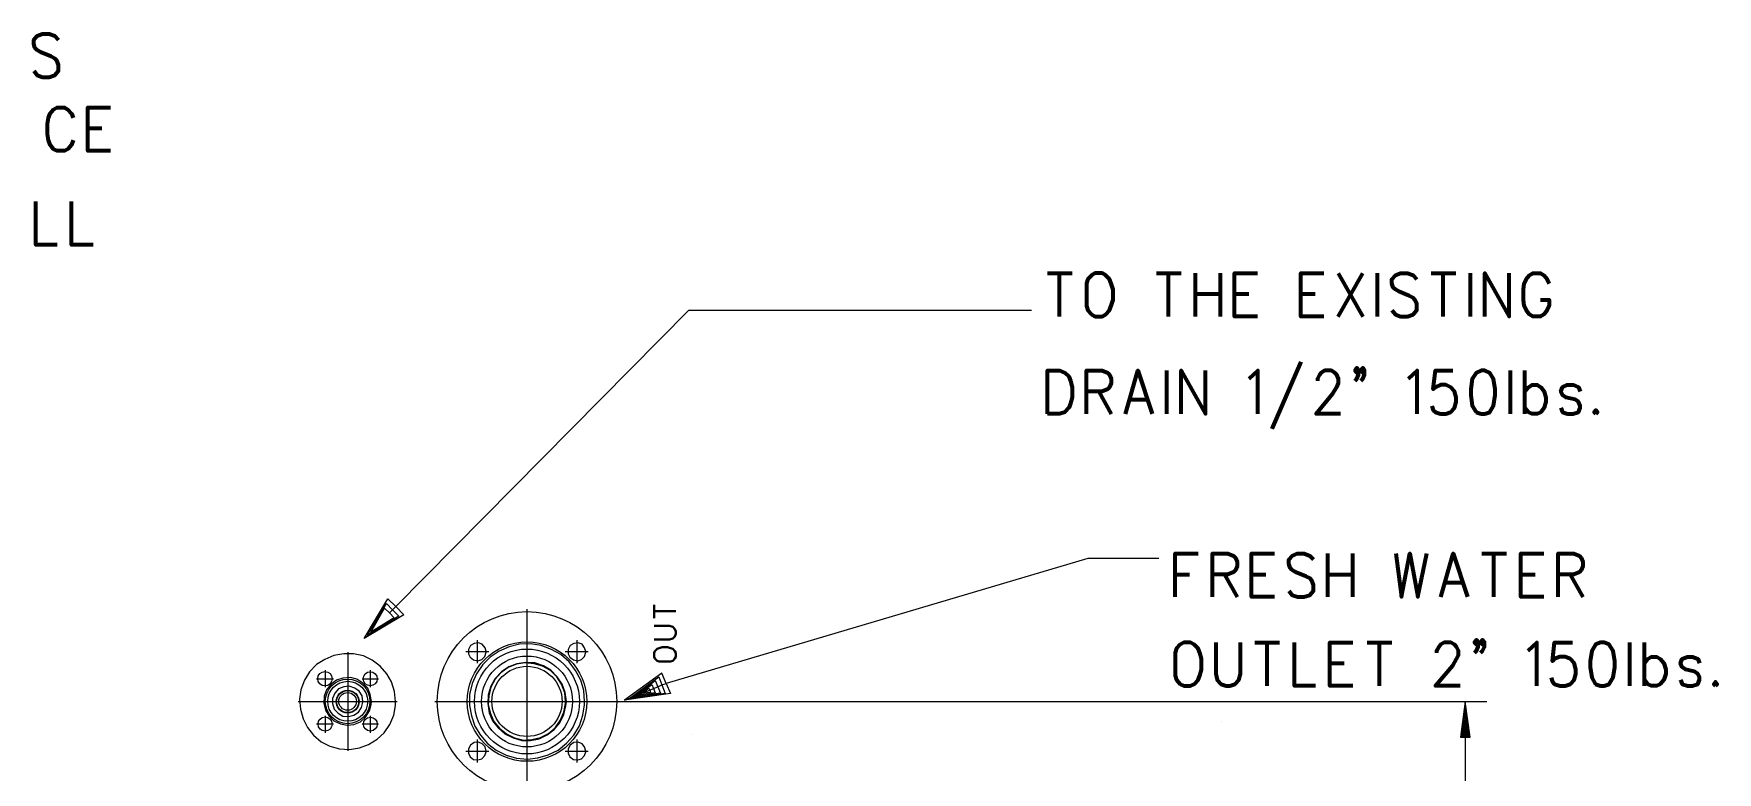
# Model space of a CAD drawing. Header units: metres. Extents: x 1223 to 5739, y -151236 to 19014.
# Drawn here: x 5339.5 to 5418.4, y -151020.8 to -150986.1 of the extents above; entities that cross this region are included whole.
import ezdxf

# ---------------------------------------------------------------- set-up
doc = ezdxf.new("R2010")
doc.units = ezdxf.units.M
doc.layers.add('PDF_Geometry', color=7, linetype='Continuous')

msp = doc.modelspace()

# ---------------------------------------------------------------- linework, layer by layer
at = {"layer": 'PDF_Geometry', "color": 8, "lineweight": 90}
for points in [[(5339.545, -150987.886), (5339.707, -150988.089), (5339.951, -150988.171), (5340.276, -150988.171), (5340.54, -150988.089), (5340.703, -150987.886), (5340.703, -150987.602), (5340.622, -150987.398), (5340.54, -150987.297), (5340.358, -150987.216), (5339.87, -150987.012), (5339.707, -150986.911), (5339.606, -150986.809), (5339.545, -150986.626), (5339.545, -150986.423), (5339.707, -150986.24), (5339.951, -150986.139), (5340.276, -150986.139), (5340.54, -150986.24), (5340.703, -150986.423)], [(5341.394, -150991.137), (5341.313, -150991.341), (5341.15, -150991.544), (5340.987, -150991.625), (5340.642, -150991.625), (5340.479, -150991.544), (5340.317, -150991.341), (5340.236, -150991.137), (5340.195, -150990.853), (5340.195, -150990.365), (5340.236, -150990.081), (5340.317, -150989.877), (5340.479, -150989.695), (5340.642, -150989.593), (5340.987, -150989.593), (5341.15, -150989.695), (5341.313, -150989.877), (5341.394, -150990.081)], [(5343.141, -150991.625), (5342.085, -150991.625), (5342.085, -150989.593), (5343.141, -150989.593)], [(5342.085, -150990.568), (5342.735, -150990.568)], [(5340.642, -150996.034), (5339.646, -150996.034), (5339.646, -150994.002)], [(5342.329, -150996.034), (5341.313, -150996.034), (5341.313, -150994.002)], [(5387.033, -150997.355), (5388.191, -150997.355)], [(5387.602, -150999.387), (5387.602, -150997.355)], [(5392.133, -150997.355), (5393.291, -150997.355)], [(5392.702, -150999.387), (5392.702, -150997.355)], [(5393.962, -150999.387), (5393.962, -150997.355)], [(5395.12, -150997.355), (5395.12, -150999.387)], [(5396.868, -150999.387), (5395.791, -150999.387), (5395.791, -150997.355), (5396.868, -150997.355)], [(5399.977, -150999.387), (5398.9, -150999.387), (5398.9, -150997.355), (5399.977, -150997.355)], [(5400.647, -150999.387), (5401.806, -150997.355)], [(5400.647, -150997.355), (5401.806, -150999.387)], [(5402.496, -150999.387), (5402.496, -150997.355)], [(5403.167, -150999.103), (5403.33, -150999.306), (5403.573, -150999.387), (5403.899, -150999.387), (5404.163, -150999.306), (5404.325, -150999.103), (5404.325, -150998.818), (5404.244, -150998.615), (5404.163, -150998.514), (5403.98, -150998.432), (5403.492, -150998.229), (5403.33, -150998.127), (5403.228, -150998.026), (5403.167, -150997.843), (5403.167, -150997.64), (5403.33, -150997.457), (5403.573, -150997.355), (5403.899, -150997.355), (5404.163, -150997.457), (5404.325, -150997.64)], [(5404.996, -150997.355), (5406.154, -150997.355)], [(5405.565, -150999.387), (5405.565, -150997.355)], [(5406.845, -150999.387), (5406.845, -150997.355)], [(5407.516, -150999.387), (5407.516, -150997.355), (5408.653, -150999.387), (5408.653, -150997.355)], [(5410.117, -150998.615), (5410.523, -150998.615), (5410.523, -150998.9), (5410.442, -150999.103), (5410.279, -150999.306), (5410.117, -150999.387), (5409.771, -150999.387), (5409.609, -150999.306), (5409.446, -150999.103), (5409.365, -150998.9), (5409.324, -150998.615), (5409.324, -150998.127), (5409.365, -150997.843), (5409.446, -150997.64), (5409.609, -150997.457), (5409.771, -150997.355), (5410.117, -150997.355), (5410.279, -150997.457), (5410.442, -150997.64), (5410.523, -150997.843)], [(5393.962, -150998.331), (5395.12, -150998.331)], [(5395.791, -150998.331), (5396.461, -150998.331)], [(5398.9, -150998.331), (5399.57, -150998.331)], [(5397.559, -151004.65), (5398.92, -151001.521)], [(5388.862, -151003.959), (5388.862, -151001.927), (5389.593, -151001.927), (5389.857, -151002.029), (5389.939, -151002.131), (5390.02, -151002.313), (5390.02, -151002.517), (5389.939, -151002.699), (5389.857, -151002.801), (5389.593, -151002.903), (5388.862, -151002.903)], [(5390.69, -151003.959), (5391.259, -151001.927), (5391.93, -151003.959)], [(5392.621, -151003.959), (5392.621, -151001.927)], [(5393.291, -151003.959), (5393.291, -151001.927), (5394.429, -151003.959), (5394.429, -151001.927)], [(5396.888, -151003.959), (5396.888, -151001.927), (5396.461, -151002.313)], [(5400.749, -151003.959), (5399.611, -151003.959), (5400.404, -151003.004), (5400.586, -151002.699), (5400.668, -151002.517), (5400.668, -151002.313), (5400.586, -151002.131), (5400.485, -151002.029), (5400.322, -151001.927), (5400.017, -151001.927), (5399.855, -151002.029), (5399.774, -151002.131), (5399.672, -151002.313), (5399.672, -151002.415)], [(5401.44, -151002.415), (5401.521, -151002.313), (5401.602, -151002.131), (5401.602, -151001.927), (5401.521, -151002.029), (5401.44, -151001.927), (5401.521, -151001.805), (5401.602, -151001.927)], [(5401.704, -151002.415), (5401.806, -151002.313), (5401.887, -151002.131), (5401.887, -151001.927), (5401.806, -151002.029), (5401.704, -151001.927), (5401.806, -151001.805), (5401.887, -151001.927)], [(5404.346, -151003.959), (5404.346, -151001.927), (5403.919, -151002.313)], [(5405.036, -151003.573), (5405.097, -151003.776), (5405.199, -151003.878), (5405.443, -151003.959), (5405.687, -151003.959), (5405.91, -151003.878), (5406.093, -151003.675), (5406.174, -151003.39), (5406.174, -151003.187), (5406.093, -151002.903), (5405.91, -151002.699), (5405.687, -151002.598), (5405.443, -151002.598), (5405.199, -151002.699), (5405.097, -151002.801), (5405.199, -151001.927), (5406.012, -151001.927)], [(5408.714, -151003.959), (5408.714, -151001.927)], [(5409.385, -151003.959), (5409.385, -151001.927)], [(5389.431, -151002.903), (5390.02, -151003.959)], [(5390.853, -151003.289), (5391.686, -151003.289)], [(5409.385, -151002.903), (5409.568, -151002.699), (5409.73, -151002.598), (5409.974, -151002.598), (5410.137, -151002.699), (5410.299, -151002.903), (5410.381, -151003.187), (5410.381, -151003.39), (5410.299, -151003.675), (5410.137, -151003.878), (5409.974, -151003.959), (5409.73, -151003.959), (5409.568, -151003.878), (5409.385, -151003.675)], [(5411.072, -151003.675), (5411.153, -151003.878), (5411.397, -151003.959), (5411.661, -151003.959), (5411.905, -151003.878), (5411.986, -151003.675), (5411.986, -151003.573), (5411.905, -151003.39), (5411.742, -151003.289), (5411.315, -151003.187), (5411.153, -151003.086), (5411.072, -151002.903), (5411.153, -151002.699), (5411.397, -151002.598), (5411.661, -151002.598), (5411.905, -151002.699), (5411.986, -151002.903)], [(5393.007, -151012.534), (5393.007, -151010.502), (5394.084, -151010.502)], [(5394.755, -151012.534), (5394.755, -151010.502), (5395.486, -151010.502), (5395.75, -151010.604), (5395.831, -151010.706), (5395.913, -151010.888), (5395.913, -151011.092), (5395.831, -151011.275), (5395.75, -151011.376), (5395.486, -151011.478), (5394.755, -151011.478)], [(5397.66, -151012.534), (5396.583, -151012.534), (5396.583, -151010.502), (5397.66, -151010.502)], [(5398.331, -151012.25), (5398.493, -151012.453), (5398.737, -151012.534), (5399.062, -151012.534), (5399.327, -151012.453), (5399.489, -151012.25), (5399.489, -151011.965), (5399.408, -151011.762), (5399.327, -151011.661), (5399.144, -151011.579), (5398.656, -151011.376), (5398.493, -151011.275), (5398.392, -151011.173), (5398.331, -151010.99), (5398.331, -151010.787), (5398.493, -151010.604), (5398.737, -151010.502), (5399.062, -151010.502), (5399.327, -151010.604), (5399.489, -151010.787)], [(5400.16, -151012.534), (5400.16, -151010.502)], [(5401.318, -151010.502), (5401.318, -151012.534)], [(5403.35, -151010.502), (5403.614, -151012.534), (5404, -151010.502), (5404.386, -151012.534), (5404.793, -151010.502)], [(5405.463, -151012.534), (5406.032, -151010.502), (5406.703, -151012.534)], [(5407.373, -151010.502), (5408.532, -151010.502)], [(5407.942, -151012.534), (5407.942, -151010.502)], [(5410.279, -151012.534), (5409.202, -151012.534), (5409.202, -151010.502), (5410.279, -151010.502)], [(5410.95, -151012.534), (5410.95, -151010.502), (5411.681, -151010.502), (5411.945, -151010.604), (5412.027, -151010.706), (5412.108, -151010.888), (5412.108, -151011.092), (5412.027, -151011.275), (5411.945, -151011.376), (5411.681, -151011.478), (5410.95, -151011.478)], [(5393.007, -151011.478), (5393.678, -151011.478)], [(5395.323, -151011.478), (5395.913, -151012.534)], [(5396.583, -151011.478), (5397.254, -151011.478)], [(5400.16, -151011.478), (5401.318, -151011.478)], [(5405.626, -151011.864), (5406.459, -151011.864)], [(5409.202, -151011.478), (5409.873, -151011.478)], [(5411.519, -151011.478), (5412.108, -151012.534)], [(5394.917, -151014.668), (5394.917, -151016.131), (5394.978, -151016.416), (5395.161, -151016.619), (5395.405, -151016.7), (5395.567, -151016.7), (5395.811, -151016.619), (5395.994, -151016.416), (5396.075, -151016.131), (5396.075, -151014.668)], [(5396.746, -151014.668), (5397.904, -151014.668)], [(5397.315, -151016.7), (5397.315, -151014.668)], [(5399.591, -151016.7), (5398.595, -151016.7), (5398.595, -151014.668)], [(5401.338, -151016.7), (5400.261, -151016.7), (5400.261, -151014.668), (5401.338, -151014.668)], [(5402.009, -151014.668), (5403.167, -151014.668)], [(5402.578, -151016.7), (5402.578, -151014.668)], [(5406.357, -151016.7), (5405.199, -151016.7), (5406.012, -151015.745), (5406.195, -151015.44), (5406.276, -151015.257), (5406.276, -151015.054), (5406.195, -151014.871), (5406.093, -151014.77), (5405.931, -151014.668), (5405.605, -151014.668), (5405.443, -151014.77), (5405.362, -151014.871), (5405.26, -151015.054), (5405.26, -151015.156)], [(5407.028, -151015.156), (5407.129, -151015.054), (5407.211, -151014.871), (5407.211, -151014.668), (5407.129, -151014.77), (5407.028, -151014.668), (5407.129, -151014.546), (5407.211, -151014.668)], [(5407.312, -151015.156), (5407.414, -151015.054), (5407.495, -151014.871), (5407.495, -151014.668), (5407.414, -151014.77), (5407.312, -151014.668), (5407.414, -151014.546), (5407.495, -151014.668)], [(5409.954, -151016.7), (5409.954, -151014.668), (5409.527, -151015.054)], [(5410.625, -151016.314), (5410.685, -151016.517), (5410.787, -151016.619), (5411.031, -151016.7), (5411.275, -151016.7), (5411.519, -151016.619), (5411.701, -151016.416), (5411.783, -151016.131), (5411.783, -151015.928), (5411.701, -151015.643), (5411.519, -151015.44), (5411.275, -151015.339), (5411.031, -151015.339), (5410.787, -151015.44), (5410.685, -151015.542), (5410.787, -151014.668), (5411.62, -151014.668)], [(5414.302, -151016.7), (5414.302, -151014.668)], [(5414.993, -151016.7), (5414.993, -151014.668)], [(5400.261, -151015.643), (5400.932, -151015.643)], [(5414.993, -151015.643), (5415.156, -151015.44), (5415.318, -151015.339), (5415.562, -151015.339), (5415.725, -151015.44), (5415.908, -151015.643), (5415.989, -151015.928), (5415.989, -151016.131), (5415.908, -151016.416), (5415.725, -151016.619), (5415.562, -151016.7), (5415.318, -151016.7), (5415.156, -151016.619), (5414.993, -151016.416)], [(5416.68, -151016.416), (5416.761, -151016.619), (5417.005, -151016.7), (5417.249, -151016.7), (5417.493, -151016.619), (5417.574, -151016.416), (5417.574, -151016.314), (5417.493, -151016.131), (5417.33, -151016.029), (5416.924, -151015.928), (5416.761, -151015.826), (5416.68, -151015.643), (5416.761, -151015.44), (5417.005, -151015.339), (5417.249, -151015.339), (5417.493, -151015.44), (5417.574, -151015.643)]]:
    msp.add_lwpolyline(points, dxfattribs=at)
for points in [[(5389.106, -150999.306), (5389.268, -150999.387), (5389.593, -150999.387), (5389.756, -150999.306), (5389.939, -150999.103), (5390.02, -150998.9), (5390.101, -150998.615), (5390.101, -150998.127), (5390.02, -150997.843), (5389.939, -150997.64), (5389.756, -150997.457), (5389.593, -150997.355), (5389.268, -150997.355), (5389.106, -150997.457), (5388.923, -150997.64), (5388.862, -150997.843), (5388.862, -150998.127), (5388.862, -150998.615), (5388.862, -150998.9), (5388.923, -150999.103)], [(5387.033, -151003.959), (5387.033, -151001.927), (5387.602, -151001.927), (5387.846, -151002.029), (5388.029, -151002.212), (5388.11, -151002.415), (5388.191, -151002.699), (5388.191, -151003.187), (5388.11, -151003.472), (5388.029, -151003.675), (5387.846, -151003.878), (5387.602, -151003.959)], [(5407.109, -151003.878), (5407.353, -151003.959), (5407.516, -151003.959), (5407.759, -151003.878), (5407.922, -151003.573), (5408.003, -151003.086), (5408.003, -151002.801), (5407.922, -151002.313), (5407.759, -151002.029), (5407.516, -151001.927), (5407.353, -151001.927), (5407.109, -151002.029), (5406.926, -151002.313), (5406.865, -151002.801), (5406.865, -151003.086), (5406.926, -151003.573)], [(5412.718, -151003.959), (5412.799, -151003.878), (5412.718, -151003.776), (5412.636, -151003.878)], [(5393.251, -151016.619), (5393.413, -151016.7), (5393.738, -151016.7), (5393.901, -151016.619), (5394.084, -151016.416), (5394.165, -151016.212), (5394.246, -151015.928), (5394.246, -151015.44), (5394.165, -151015.156), (5394.084, -151014.952), (5393.901, -151014.77), (5393.738, -151014.668), (5393.413, -151014.668), (5393.251, -151014.77), (5393.068, -151014.952), (5393.007, -151015.156), (5393.007, -151015.44), (5393.007, -151015.928), (5393.007, -151016.212), (5393.068, -151016.416)], [(5412.697, -151016.619), (5412.941, -151016.7), (5413.104, -151016.7), (5413.347, -151016.619), (5413.53, -151016.314), (5413.612, -151015.826), (5413.612, -151015.542), (5413.53, -151015.054), (5413.347, -151014.77), (5413.104, -151014.668), (5412.941, -151014.668), (5412.697, -151014.77), (5412.535, -151015.054), (5412.453, -151015.542), (5412.453, -151015.826), (5412.535, -151016.314)], [(5418.326, -151016.7), (5418.407, -151016.619), (5418.326, -151016.517), (5418.245, -151016.619)]]:
    msp.add_lwpolyline(points, close=True, dxfattribs=at)
at = {"layer": 'PDF_Geometry', "color": 8, "lineweight": 13}
for points in [[(5356.207, -151013.286), (5356.431, -151013.51), (5355.333, -151014.18), (5355.984, -151013.063), (5356.207, -151013.286), (5356.349, -151013.144), (5356.654, -151013.428), (5355.171, -151014.343), (5356.065, -151012.839), (5356.349, -151013.144), (5356.512, -151012.981), (5356.878, -151013.368), (5355.029, -151014.485), (5356.126, -151012.616), (5356.512, -151012.981), (5370.228, -150999.103), (5386.281, -150999.103)], [(5392.255, -151010.726), (5388.923, -151010.726), (5369.171, -151016.598), (5368.968, -151016.111), (5367.221, -151017.371), (5368.399, -151016.903), (5368.44, -151017.005), (5368.013, -151017.066), (5368.359, -151016.802), (5368.399, -151016.903), (5368.582, -151016.822), (5368.663, -151017.025), (5367.81, -151017.147), (5368.501, -151016.639), (5368.582, -151016.822), (5368.785, -151016.741), (5368.907, -151017.045), (5367.607, -151017.228), (5368.663, -151016.456), (5368.785, -151016.741), (5368.968, -151016.659), (5369.131, -151017.066), (5367.424, -151017.31), (5368.826, -151016.273), (5368.968, -151016.659), (5369.171, -151016.598), (5369.375, -151017.066), (5367.221, -151017.371)], [(5362.649, -151013.103), (5362.649, -151021.76), (5362.649, -151040.434)], [(5354.257, -151015.115), (5354.257, -151019.748)], [(5359.784, -151015.095), (5360.861, -151015.095)], [(5360.312, -151014.566), (5360.312, -151015.643)], [(5364.437, -151015.095), (5365.514, -151015.095)], [(5364.986, -151014.566), (5364.986, -151015.643)], [(5352.793, -151016.375), (5353.586, -151016.375)], [(5353.2, -151015.969), (5353.2, -151016.761)], [(5354.927, -151016.375), (5355.699, -151016.375)], [(5355.313, -151015.969), (5355.313, -151016.761)], [(5351.94, -151017.432), (5356.573, -151017.432)], [(5358.341, -151017.432), (5366.977, -151017.432)], [(5366.855, -151017.432), (5407.617, -151017.432)], [(5406.601, -151017.432), (5406.601, -151044.193)], [(5353.2, -151018.102), (5353.2, -151018.895)], [(5355.313, -151018.102), (5355.313, -151018.895)], [(5406.439, -151019.098), (5406.601, -151017.858), (5406.764, -151019.098)], [(5406.5, -151019.098), (5406.601, -151018.305), (5406.703, -151019.098)], [(5352.793, -151018.488), (5353.586, -151018.488)], [(5354.927, -151018.488), (5355.699, -151018.488)], [(5358.28, -151018.387), (5358.28, -151018.387)], [(5370.391, -151018.996), (5370.391, -151018.996)], [(5395.161, -151018.387), (5395.161, -151018.387)], [(5406.56, -151019.098), (5406.601, -151018.732), (5406.662, -151019.098)], [(5359.784, -151019.768), (5360.861, -151019.768)], [(5360.312, -151019.22), (5360.312, -151020.297)], [(5364.437, -151019.768), (5365.514, -151019.768)], [(5364.986, -151019.22), (5364.986, -151020.297)]]:
    msp.add_lwpolyline(points, dxfattribs=at)
at = {"layer": 'PDF_Geometry', "color": 8, "lineweight": 40}
for points in [[(5368.603, -151013.53), (5368.603, -151012.9)], [(5369.619, -151013.205), (5368.603, -151013.205)], [(5368.603, -151014.526), (5369.334, -151014.526), (5369.476, -151014.485), (5369.578, -151014.384), (5369.619, -151014.262), (5369.619, -151014.16), (5369.578, -151014.038), (5369.476, -151013.936), (5369.334, -151013.896), (5368.603, -151013.896)]]:
    msp.add_lwpolyline(points, dxfattribs=at)
at = {"layer": 'PDF_Geometry', "color": 8, "lineweight": 13}
for points in [[(5360.739, -151015.095), (5360.698, -151014.912), (5360.556, -151014.749), (5360.373, -151014.688), (5360.17, -151014.709), (5360.007, -151014.81), (5359.905, -151014.993), (5359.905, -151015.196), (5359.987, -151015.359), (5360.149, -151015.481), (5360.353, -151015.521), (5360.535, -151015.46), (5360.678, -151015.318), (5360.739, -151015.115)], [(5365.351, -151017.432), (5365.311, -151016.924), (5365.168, -151016.436), (5364.925, -151015.989), (5364.62, -151015.582), (5364.234, -151015.237), (5363.807, -151014.993), (5363.319, -151014.81), (5362.811, -151014.729), (5362.303, -151014.749), (5361.816, -151014.871), (5361.348, -151015.074), (5360.921, -151015.359), (5360.576, -151015.704), (5360.292, -151016.131), (5360.088, -151016.598), (5359.966, -151017.106), (5359.966, -151017.614), (5360.048, -151018.102), (5360.21, -151018.59), (5360.474, -151019.017), (5360.8, -151019.403), (5361.206, -151019.707), (5361.673, -151019.951), (5362.161, -151020.093), (5362.669, -151020.134), (5363.157, -151020.073), (5363.644, -151019.931), (5364.112, -151019.707), (5364.498, -151019.382), (5364.843, -151019.017), (5365.107, -151018.569), (5365.27, -151018.082), (5365.351, -151017.594)], [(5365.412, -151015.095), (5365.351, -151014.912), (5365.229, -151014.749), (5365.046, -151014.688), (5364.843, -151014.709), (5364.681, -151014.81), (5364.579, -151014.993), (5364.579, -151015.196), (5364.66, -151015.359), (5364.823, -151015.481), (5365.026, -151015.521), (5365.209, -151015.46), (5365.351, -151015.318), (5365.412, -151015.115)], [(5356.492, -151017.432), (5356.451, -151016.964), (5356.309, -151016.517), (5356.085, -151016.131), (5355.781, -151015.786), (5355.394, -151015.501), (5354.988, -151015.298), (5354.521, -151015.196), (5354.074, -151015.196), (5353.606, -151015.278), (5353.18, -151015.46), (5352.793, -151015.704), (5352.468, -151016.05), (5352.225, -151016.436), (5352.062, -151016.883), (5352.001, -151017.33), (5352.042, -151017.797), (5352.164, -151018.244), (5352.367, -151018.651), (5352.651, -151019.017), (5353.017, -151019.321), (5353.423, -151019.525), (5353.87, -151019.646), (5354.338, -151019.687), (5354.805, -151019.606), (5355.232, -151019.443), (5355.638, -151019.199), (5355.963, -151018.895), (5356.228, -151018.509), (5356.41, -151018.082), (5356.492, -151017.614)], [(5364.498, -151017.432), (5364.437, -151017.005), (5364.295, -151016.619), (5364.071, -151016.273), (5363.766, -151015.969), (5363.421, -151015.765), (5363.014, -151015.623), (5362.588, -151015.603), (5362.181, -151015.664), (5361.795, -151015.806), (5361.45, -151016.05), (5361.165, -151016.355), (5360.962, -151016.72), (5360.84, -151017.127), (5360.82, -151017.533), (5360.881, -151017.96), (5361.043, -151018.346), (5361.308, -151018.671), (5361.612, -151018.956), (5361.998, -151019.138), (5362.405, -151019.26), (5362.811, -151019.26), (5363.218, -151019.179), (5363.604, -151018.996), (5363.929, -151018.752), (5364.193, -151018.427), (5364.376, -151018.041), (5364.478, -151017.635)], [(5364.457, -151017.432), (5364.417, -151017.025), (5364.274, -151016.619), (5364.051, -151016.273), (5363.746, -151015.989), (5363.38, -151015.786), (5362.994, -151015.664), (5362.567, -151015.623), (5362.161, -151015.684), (5361.775, -151015.847), (5361.429, -151016.09), (5361.165, -151016.395), (5360.962, -151016.761), (5360.861, -151017.167), (5360.84, -151017.594), (5360.942, -151018.001), (5361.104, -151018.366), (5361.369, -151018.691), (5361.694, -151018.956), (5362.059, -151019.138), (5362.466, -151019.24), (5362.872, -151019.22), (5363.279, -151019.118), (5363.665, -151018.935), (5363.97, -151018.671), (5364.213, -151018.326), (5364.376, -151017.94), (5364.457, -151017.533)], [(5355.374, -151017.432), (5355.313, -151017.106), (5355.191, -151016.802), (5354.968, -151016.578), (5354.683, -151016.395), (5354.378, -151016.314), (5354.033, -151016.334), (5353.728, -151016.436), (5353.464, -151016.639), (5353.261, -151016.883), (5353.159, -151017.188), (5353.139, -151017.533), (5353.22, -151017.838), (5353.383, -151018.122), (5353.606, -151018.346), (5353.911, -151018.488), (5354.236, -151018.549), (5354.541, -151018.509), (5354.846, -151018.387), (5355.09, -151018.163), (5355.273, -151017.879), (5355.354, -151017.574)], [(5354.968, -151017.432), (5354.927, -151017.167), (5354.785, -151016.944), (5354.582, -151016.802), (5354.317, -151016.72), (5354.074, -151016.741), (5353.83, -151016.842), (5353.647, -151017.045), (5353.545, -151017.289), (5353.545, -151017.533), (5353.627, -151017.797), (5353.809, -151017.98), (5354.033, -151018.122), (5354.297, -151018.143), (5354.541, -151018.082), (5354.765, -151017.94), (5354.907, -151017.716), (5354.968, -151017.472)], [(5406.825, -151019.098), (5406.601, -151017.432), (5406.378, -151019.098)], [(5360.739, -151019.768), (5360.698, -151019.565), (5360.556, -151019.423), (5360.373, -151019.342), (5360.17, -151019.362), (5360.007, -151019.484), (5359.905, -151019.646), (5359.905, -151019.85), (5359.987, -151020.033), (5360.149, -151020.154), (5360.353, -151020.175), (5360.535, -151020.114), (5360.678, -151019.972), (5360.739, -151019.789)], [(5365.412, -151019.768), (5365.351, -151019.565), (5365.229, -151019.423), (5365.046, -151019.342), (5364.843, -151019.362), (5364.681, -151019.484), (5364.579, -151019.646), (5364.579, -151019.85), (5364.66, -151020.033), (5364.823, -151020.154), (5365.026, -151020.175), (5365.209, -151020.114), (5365.351, -151019.972), (5365.412, -151019.789)]]:
    msp.add_lwpolyline(points, close=True, dxfattribs=at)
at = {"layer": 'PDF_Geometry', "color": 8, "lineweight": 40}
msp.add_lwpolyline([(5369.578, -151015.42), (5369.619, -151015.339), (5369.619, -151015.156), (5369.578, -151015.074), (5369.476, -151014.973), (5369.375, -151014.932), (5369.232, -151014.892), (5368.989, -151014.892), (5368.846, -151014.932), (5368.745, -151014.973), (5368.643, -151015.074), (5368.603, -151015.156), (5368.603, -151015.339), (5368.643, -151015.42), (5368.745, -151015.521), (5368.846, -151015.562), (5368.989, -151015.562), (5369.232, -151015.562), (5369.375, -151015.562), (5369.476, -151015.521)], close=True, dxfattribs=at)
at = {"layer": 'PDF_Geometry', "color": 8, "lineweight": 13}
for centre, radius in [((5362.652, -151017.427), 4.203), ((5362.653, -151017.439), 2.799), ((5362.649, -151017.433), 2.459), ((5362.653, -151017.433), 2.129), ((5362.652, -151017.429), 1.643), ((5353.188, -151016.368), 0.337), ((5354.248, -151017.431), 1.045), ((5354.255, -151017.424), 0.936), ((5355.307, -151016.37), 0.331), ((5354.248, -151017.438), 0.537), ((5354.249, -151017.438), 0.516), ((5354.249, -151017.429), 0.414), ((5353.194, -151018.491), 0.331), ((5355.314, -151018.492), 0.325)]:
    msp.add_circle(centre, radius, dxfattribs=at)

doc.saveas('drawing.dxf')
